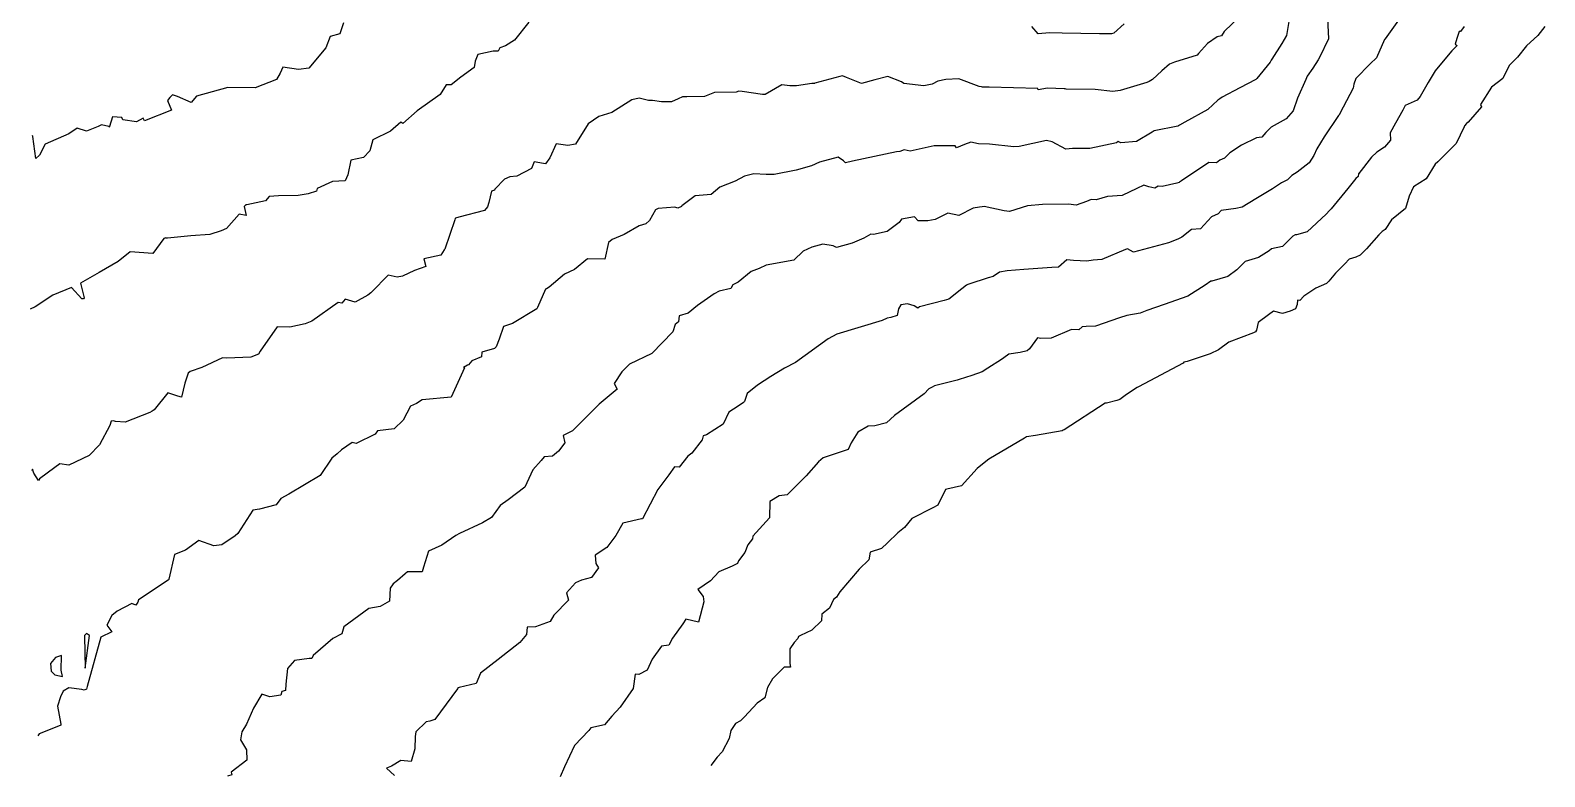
# Model space of a CAD drawing. Header units: inches. Extents: x 1412000 to 4237944, y 4931095 to 14792305.
# Drawn here: x 2824000.8 to 2824163.2, y 9862192.2 to 9862272.3 of the extents above; entities that cross this region are included whole.
import ezdxf

# ---------------------------------------------------------------- set-up
doc = ezdxf.new("R2010")
doc.units = ezdxf.units.IN
doc.header["$MEASUREMENT"] = 0

msp = doc.modelspace()

# ---------------------------------------------------------------- linework, layer by layer
for points in [[(2824131.43, 9862274.7), (2824128.79, 9862272.16), (2824128.51, 9862271.7), (2824128.04, 9862271.6), (2824127.02, 9862270.86), (2824126.06, 9862269.81), (2824125.92, 9862269.62), (2824123.48, 9862268.88), (2824122.93, 9862268.64), (2824122.1, 9862267.92), (2824121.1, 9862267), (2824120.77, 9862266.8), (2824120.5, 9862266.67), (2824117.66, 9862265.81), (2824116.86, 9862265.73), (2824114.97, 9862265.94), (2824111.86, 9862265.97), (2824111.74, 9862265.99), (2824111.64, 9862266), (2824109.85, 9862266.08), (2824108.85, 9862265.91), (2824108.81, 9862266.03), (2824103.59, 9862266.18), (2824102.9, 9862266.2), (2824102.76, 9862266.22), (2824102.52, 9862266.24), (2824100.36, 9862267.06), (2824098.94, 9862266.99), (2824098.09, 9862266.81), (2824097.49, 9862266.49), (2824096.59, 9862266.32), (2824094.45, 9862266.57), (2824094.21, 9862266.77), (2824092.74, 9862267.33), (2824091.33, 9862266.96), (2824089.89, 9862266.57), (2824088.31, 9862267.22), (2824087.86, 9862267.39), (2824087.58, 9862267.34), (2824084.91, 9862266.61), (2824084.87, 9862266.57), (2824084.57, 9862266.59), (2824082.95, 9862266.33), (2824082.21, 9862266.31), (2824081.35, 9862266.43), (2824079.57, 9862265.41), (2824079.28, 9862265.39), (2824077.11, 9862265.72), (2824076.74, 9862265.76), (2824076.45, 9862265.64), (2824074.14, 9862265.61), (2824073.08, 9862265.17), (2824071.16, 9862265.14), (2824070.71, 9862265.14), (2824070.25, 9862264.92), (2824069.54, 9862264.6), (2824068.45, 9862264.61), (2824067.49, 9862264.77), (2824067.05, 9862264.76), (2824066.05, 9862265.02), (2824065.27, 9862264.81), (2824063.13, 9862263.46), (2824061.74, 9862263.03), (2824060.58, 9862262.26), (2824059.22, 9862260.07), (2824058.4, 9862259.92), (2824057.16, 9862260.1), (2824056.48, 9862258.61), (2824056.02, 9862257.96), (2824055.82, 9862258), (2824054.82, 9862258.17), (2824054.51, 9862257.47), (2824052.95, 9862256.63), (2824052.21, 9862256.55), (2824051.62, 9862256.3), (2824050.57, 9862255.23), (2824050.55, 9862255.12), (2824050.23, 9862255.03), (2824049.95, 9862253.8), (2824049.81, 9862253.36), (2824049.48, 9862252.97), (2824046.71, 9862252.23), (2824046.36, 9862252.12), (2824046.33, 9862252.1), (2824046.28, 9862251.95), (2824045.23, 9862248.81), (2824045.15, 9862248.72), (2824044.81, 9862248.18), (2824042.96, 9862247.76), (2824043.17, 9862246.94), (2824041.96, 9862246.52), (2824040.7, 9862245.9), (2824040.12, 9862245.79), (2824039.14, 9862246.02), (2824037.38, 9862244.22), (2824037.29, 9862244.14), (2824036.98, 9862243.89), (2824035.61, 9862243.14), (2824034.55, 9862243.46), (2824034.18, 9862243.02), (2824033.78, 9862243.09), (2824030.97, 9862241.07), (2824030.26, 9862240.79), (2824028.6, 9862240.46), (2824027.26, 9862240.49), (2824025.43, 9862237.88), (2824025.24, 9862237.53), (2824024.43, 9862237.24), (2824021.84, 9862237.11), (2824021.39, 9862237.15), (2824019.18, 9862236.12), (2824017.92, 9862235.68), (2824017.7, 9862235.5), (2824017.35, 9862234.43), (2824016.97, 9862232.94), (2824016.58, 9862233.05), (2824015.53, 9862233.41), (2824014.05, 9862231.56), (2824013.85, 9862231.42), (2824013.6, 9862231.28), (2824010.95, 9862230.25), (2824009.89, 9862230.32), (2824009.69, 9862230.38), (2824009.45, 9862230.36), (2824009.31, 9862229.9), (2824008.18, 9862227.81), (2824007.07, 9862226.69), (2824004.92, 9862225.65), (2824003.95, 9862225.77), (2824003.39, 9862225.39), (2824001.74, 9862224.19), (2824001.64, 9862224), (2824001.14, 9862224.8), (2824001.02, 9862225.23), (2824000.94, 9862225.03)], [(2824148.93, 9862275.37), (2824146.07, 9862271.36), (2824146.04, 9862271.32), (2824146.03, 9862271.32), (2824146.02, 9862271.31), (2824146.01, 9862271.29), (2824145.13, 9862269.34), (2824144.47, 9862268.69), (2824142.91, 9862267.1), (2824142.7, 9862266.49), (2824142.65, 9862266.09), (2824141.19, 9862263.36), (2824141.12, 9862263.18), (2824141.09, 9862263.17), (2824141.06, 9862263.13), (2824139.54, 9862260.85), (2824138.75, 9862259.58), (2824138.41, 9862258.86), (2824137.91, 9862258.07), (2824136.64, 9862257.05), (2824136.04, 9862256.71), (2824135.58, 9862256.26), (2824134.96, 9862255.94), (2824133.97, 9862255.29), (2824132.19, 9862254.22), (2824130.72, 9862253.31), (2824130.05, 9862253.18), (2824128.49, 9862252.97), (2824128.14, 9862252.61), (2824127.44, 9862252.27), (2824126.26, 9862250.98), (2824125.3, 9862250.92), (2824124.25, 9862250.11), (2824123.82, 9862249.87), (2824122.82, 9862249.49), (2824119.08, 9862248.5), (2824118.45, 9862248.83), (2824118.21, 9862248.78), (2824115.68, 9862247.7), (2824114.75, 9862247.63), (2824114.07, 9862247.51), (2824112.63, 9862247.58), (2824111.92, 9862247.67), (2824111.05, 9862246.87), (2824110.32, 9862246.83), (2824107.31, 9862246.64), (2824105.52, 9862246.5), (2824104.72, 9862246.35), (2824104.04, 9862245.87), (2824103.49, 9862245.75), (2824101.43, 9862245.04), (2824101.3, 9862245.01), (2824101.17, 9862244.94), (2824100.67, 9862244.55), (2824099.27, 9862243.44), (2824098.78, 9862243.3), (2824096.13, 9862242.62), (2824095.94, 9862242.47), (2824095.56, 9862242.72), (2824094.85, 9862242.96), (2824094.14, 9862242.84), (2824093.86, 9862242.4), (2824093.74, 9862241.68), (2824093.06, 9862241.47), (2824092.67, 9862241.41), (2824092.14, 9862241.16), (2824087.25, 9862239.71), (2824086.34, 9862239.19), (2824082.83, 9862236.66), (2824081.66, 9862236.04), (2824080.17, 9862235.17), (2824078.75, 9862234.23), (2824077.64, 9862233.33), (2824077.36, 9862232.48), (2824077.25, 9862232.37), (2824076.69, 9862231.98), (2824075.68, 9862231.31), (2824075.09, 9862230.04), (2824073.3, 9862228.9), (2824072.94, 9862228.79), (2824072.83, 9862228.35), (2824071.73, 9862226.92), (2824071.27, 9862226.62), (2824070.35, 9862225.43), (2824069.84, 9862225.47), (2824069.24, 9862224.61), (2824068.06, 9862223.04), (2824066.42, 9862219.88), (2824066.32, 9862219.87), (2824064.32, 9862219.43), (2824063.55, 9862218.1), (2824062.59, 9862216.83), (2824061.34, 9862216), (2824061.4, 9862215.11), (2824061.72, 9862214.63), (2824060.96, 9862213.58), (2824059.89, 9862213.31), (2824059.23, 9862213.04), (2824058.28, 9862211.94), (2824058.5, 9862211.18), (2824056.91, 9862209.57), (2824056.53, 9862208.89), (2824054.95, 9862208.32), (2824054.05, 9862208.28), (2824053.99, 9862207.47), (2824053.27, 9862206.62), (2824050.93, 9862204.8), (2824049.04, 9862203.33), (2824048.59, 9862202.24), (2824046.76, 9862201.79), (2824046.69, 9862201.76), (2824046.59, 9862201.69), (2824046.59, 9862201.66), (2824044.17, 9862198.37), (2824043.63, 9862198.19), (2824043.21, 9862198.1), (2824042.1, 9862197.04), (2824042.05, 9862196.55), (2824041.99, 9862195.22), (2824041.63, 9862193.86), (2824040.5, 9862193.95), (2824039.51, 9862193.36), (2824038.98, 9862193.16), (2824039.83, 9862192.36)], [(2824054.25, 9862273.15), (2824052.69, 9862271.24), (2824051.72, 9862270.6), (2824051.13, 9862270.41), (2824050.95, 9862270.06), (2824050.41, 9862270.04), (2824048.77, 9862269.68), (2824048.48, 9862268.97), (2824048.36, 9862268.3), (2824046.93, 9862267.25), (2824045.92, 9862266.43), (2824045.37, 9862266.44), (2824044.72, 9862265.4), (2824042.25, 9862263.65), (2824040.73, 9862262.27), (2824040.52, 9862262.43), (2824039.41, 9862261.46), (2824037.49, 9862260.54), (2824037.19, 9862259.36), (2824036.52, 9862258.65), (2824035.15, 9862258.36), (2824034.81, 9862256.79), (2824034.55, 9862256.14), (2824033.19, 9862256.08), (2824031.55, 9862255.3), (2824031.45, 9862255.04), (2824030.57, 9862254.75), (2824029.48, 9862254.55), (2824027.39, 9862254.52), (2824026.37, 9862254.44), (2824026.01, 9862253.98), (2824023.98, 9862253.56), (2824023.87, 9862253.57), (2824023.71, 9862253.38), (2824023.92, 9862252.43), (2824023.16, 9862252.57), (2824021.82, 9862251.04), (2824021.25, 9862250.78), (2824020.03, 9862250.37), (2824017.98, 9862250.23), (2824015.49, 9862250), (2824015.4, 9862250), (2824015.3, 9862249.98), (2824015.27, 9862250.01), (2824015.08, 9862249.96), (2824013.9, 9862248.34), (2824011.49, 9862248.54), (2824010.19, 9862247.49), (2824008.14, 9862246.29), (2824006.17, 9862245.15), (2824006.56, 9862243.6), (2824006.49, 9862243.5), (2824006.47, 9862243.48), (2824006.37, 9862243.48), (2824006.3, 9862243.5), (2824005.18, 9862244.68), (2824003.18, 9862243.89), (2824001.28, 9862242.63), (2824000.77, 9862242.38)], [(2824034.36, 9862273.07), (2824033.97, 9862271.89), (2824032.93, 9862271.61), (2824032.48, 9862270.4), (2824030.63, 9862268.22), (2824029.52, 9862268.07), (2824027.85, 9862268.33), (2824027.55, 9862267.7), (2824027.16, 9862267.01), (2824024.9, 9862266.11), (2824021.97, 9862266.14), (2824018.61, 9862265.23), (2824018.01, 9862264.55), (2824016.55, 9862265.2), (2824016.03, 9862265.35), (2824015.75, 9862265.08), (2824015.49, 9862264.75), (2824015.91, 9862263.71), (2824013.03, 9862262.58), (2824012.86, 9862262.87), (2824012.17, 9862262.46), (2824010.71, 9862262.69), (2824010.57, 9862262.93), (2824009.58, 9862263), (2824009.26, 9862261.98), (2824009.26, 9862261.94), (2824009.23, 9862261.91), (2824009.21, 9862261.95), (2824008.4, 9862262.13), (2824008.04, 9862261.97), (2824006.8, 9862261.47), (2824005.79, 9862261.79), (2824004.89, 9862261.17), (2824002.37, 9862260.07), (2824001.76, 9862258.9), (2824001.38, 9862258.52), (2824001.06, 9862260.89), (2824000.99, 9862261)], [(2824135.74, 9862273.24), (2824135.5, 9862271.74), (2824135, 9862270.86), (2824133.91, 9862269.2), (2824133.83, 9862269.09), (2824133.74, 9862268.88), (2824132.31, 9862267.12), (2824132.21, 9862267.01), (2824130.48, 9862266.11), (2824128.57, 9862265.12), (2824128.32, 9862264.92), (2824128.11, 9862264.78), (2824127.03, 9862263.78), (2824124.59, 9862262.42), (2824124, 9862262.12), (2824123.9, 9862262.05), (2824123.83, 9862262), (2824121.3, 9862261.49), (2824121.08, 9862261.37), (2824119.38, 9862260.36), (2824117.71, 9862260.22), (2824117.43, 9862260.36), (2824117.27, 9862260.23), (2824114.41, 9862259.61), (2824112.53, 9862259.59), (2824111.81, 9862259.55), (2824110.37, 9862260.32), (2824109.76, 9862260.46), (2824106.81, 9862259.82), (2824106.23, 9862259.8), (2824103.63, 9862260.08), (2824102.44, 9862260.12), (2824101.64, 9862260.29), (2824100.96, 9862260.02), (2824100.09, 9862259.69), (2824099.94, 9862259.9), (2824097.71, 9862259.9), (2824097.69, 9862259.89), (2824095.14, 9862259.33), (2824094.5, 9862259.46), (2824094.02, 9862259.29), (2824093.65, 9862259.26), (2824088.95, 9862258.24), (2824088.2, 9862258.07), (2824087.99, 9862258.3), (2824087.42, 9862258.66), (2824085.42, 9862258.14), (2824084.55, 9862257.76), (2824082.89, 9862257.29), (2824080.53, 9862256.83), (2824079.7, 9862256.81), (2824078.37, 9862256.9), (2824077.36, 9862256.65), (2824076.36, 9862256.1), (2824074.7, 9862255.45), (2824073.78, 9862254.69), (2824072.08, 9862254.53), (2824070.65, 9862253.46), (2824070.6, 9862253.39), (2824070.21, 9862253.2), (2824069.9, 9862253.33), (2824068.1, 9862253.16), (2824067.82, 9862253.03), (2824067.16, 9862251.88), (2824066.78, 9862251.51), (2824066.07, 9862251.3), (2824064.46, 9862250.38), (2824063.18, 9862249.86), (2824062.78, 9862249.51), (2824062.38, 9862247.72), (2824060.52, 9862247.76), (2824059.13, 9862246.62), (2824058.06, 9862246.11), (2824056.42, 9862244.74), (2824056.13, 9862244.54), (2824056.01, 9862244.53), (2824055.16, 9862242.56), (2824055.1, 9862242.42), (2824052.48, 9862240.85), (2824051.52, 9862240.5), (2824051.05, 9862239.14), (2824050.73, 9862238.32), (2824050.56, 9862238.16), (2824049.21, 9862237.75), (2824049.15, 9862237.25), (2824048.12, 9862236.85), (2824047.77, 9862236.39), (2824047.64, 9862236.38), (2824047.22, 9862236.13), (2824047.35, 9862236.09), (2824045.89, 9862232.95), (2824042.8, 9862232.65), (2824042.17, 9862232.26), (2824041.53, 9862231.98), (2824040.77, 9862230.46), (2824039.8, 9862229.53), (2824038.01, 9862229.32), (2824037.77, 9862228.98), (2824035.71, 9862227.98), (2824035.28, 9862228.07), (2824034.15, 9862227.3), (2824033.68, 9862226.86), (2824033.1, 9862226.39), (2824031.87, 9862224.53), (2824028.49, 9862222.53), (2824027.63, 9862222.07), (2824027.15, 9862221.39), (2824025.36, 9862220.94), (2824024.65, 9862220.83), (2824023.04, 9862218.32), (2824022.74, 9862218.07), (2824021.32, 9862217.1), (2824020.45, 9862216.99), (2824018.84, 9862217.57), (2824017.41, 9862216.51), (2824016.24, 9862216.05), (2824015.62, 9862213.41), (2824015.64, 9862213.37), (2824015.57, 9862213.31), (2824015.57, 9862213.3), (2824015.55, 9862213.3), (2824012.37, 9862211.19), (2824012.31, 9862210.96), (2824012.08, 9862210.62), (2824011.66, 9862210.8), (2824010.08, 9862209.98), (2824009.5, 9862209.53), (2824008.97, 9862208.48), (2824009.52, 9862207.77), (2824008.34, 9862207.21), (2824006.87, 9862201.92), (2824006.79, 9862201.63), (2824006.54, 9862201.5), (2824006.28, 9862201.58), (2824004.9, 9862201.75), (2824004.31, 9862201.39), (2824004.01, 9862200.78), (2824003.68, 9862199.81), (2824004.04, 9862197.86), (2824004.05, 9862197.78), (2824004.03, 9862197.74), (2824003.97, 9862197.71), (2824001.71, 9862196.81), (2824001.59, 9862196.6)], [(2824139.86, 9862274.25), (2824140, 9862271.35), (2824139.02, 9862269.38), (2824138.89, 9862269.12), (2824138.3, 9862268.23), (2824137.69, 9862267.35), (2824137.55, 9862267), (2824136.68, 9862265.01), (2824136.2, 9862263.63), (2824135.46, 9862262.79), (2824133.84, 9862261.89), (2824133.28, 9862261.32), (2824132.85, 9862260.83), (2824132.27, 9862260.75), (2824130.67, 9862259.95), (2824129.42, 9862259.13), (2824128.83, 9862258.58), (2824128.35, 9862258.37), (2824127.98, 9862258.08), (2824127.14, 9862258.1), (2824124.24, 9862256.15), (2824124.01, 9862255.99), (2824123.98, 9862255.95), (2824123.73, 9862255.88), (2824122.16, 9862255.52), (2824121.71, 9862255.57), (2824121.38, 9862255.35), (2824120.71, 9862255.49), (2824120.17, 9862255.66), (2824119.44, 9862255.32), (2824117.85, 9862254.57), (2824116.28, 9862254.44), (2824115.08, 9862254.1), (2824114.52, 9862254.14), (2824114.04, 9862253.91), (2824112.93, 9862253.54), (2824112.09, 9862253.63), (2824109.3, 9862253.6), (2824107.71, 9862253.44), (2824105.77, 9862252.85), (2824105.2, 9862252.91), (2824103.05, 9862253.38), (2824102.85, 9862253.34), (2824102.57, 9862253.33), (2824101.88, 9862253.21), (2824100.36, 9862252.43), (2824099.17, 9862252.66), (2824097.8, 9862251.98), (2824097.03, 9862251.84), (2824096, 9862251.84), (2824095.59, 9862252.26), (2824094.18, 9862252.01), (2824093.94, 9862251.67), (2824092.65, 9862250.72), (2824091.2, 9862250.37), (2824090.92, 9862250.41), (2824090.17, 9862249.98), (2824088.92, 9862249.46), (2824087.23, 9862249), (2824086.86, 9862249.15), (2824085.77, 9862249.33), (2824084.59, 9862249.02), (2824083.64, 9862248.61), (2824082.65, 9862247.63), (2824079.68, 9862247.11), (2824078.95, 9862246.75), (2824078.07, 9862246.43), (2824076.68, 9862245.26), (2824076.12, 9862244.97), (2824075.88, 9862244.6), (2824074.66, 9862244.32), (2824074.12, 9862244.03), (2824072.31, 9862242.78), (2824071.33, 9862241.94), (2824070.36, 9862241.66), (2824070.3, 9862241), (2824069.92, 9862240.72), (2824069.66, 9862239.96), (2824067.44, 9862237.62), (2824065.02, 9862236.49), (2824064.2, 9862235.67), (2824063.38, 9862234.39), (2824063.7, 9862233.79), (2824061.78, 9862232.18), (2824060.44, 9862230.87), (2824058.93, 9862229.34), (2824057.92, 9862228.82), (2824058.1, 9862228.05), (2824057.41, 9862227.14), (2824056.78, 9862226.61), (2824055.87, 9862226.53), (2824055.56, 9862226.16), (2824054.67, 9862225.13), (2824053.79, 9862223.3), (2824052.02, 9862221.94), (2824051.17, 9862221.3), (2824050.23, 9862220.03), (2824049.25, 9862219.44), (2824046.81, 9862218.3), (2824046.42, 9862218.09), (2824044.89, 9862217.06), (2824043.48, 9862216.42), (2824042.92, 9862214.7), (2824042.81, 9862214.21), (2824041.22, 9862214.19), (2824040.98, 9862214), (2824040.15, 9862213.28), (2824039.7, 9862212.9), (2824039.35, 9862212.45), (2824039.3, 9862211.04), (2824038.28, 9862210.5), (2824037.09, 9862210.27), (2824034.39, 9862208.29), (2824034.18, 9862207.57), (2824033.22, 9862207.07), (2824031.11, 9862205.23), (2824030.95, 9862204.9), (2824030.67, 9862204.92), (2824029.1, 9862204.68), (2824028.36, 9862203.85), (2824028.18, 9862202.17), (2824028.13, 9862201.46), (2824027.74, 9862201.37), (2824027.65, 9862200.99), (2824026.47, 9862200.79), (2824025.59, 9862201.09), (2824024.69, 9862199.59), (2824023.94, 9862197.85), (2824023.46, 9862197.06), (2824023.3, 9862196.19), (2824023.95, 9862195.11), (2824023.98, 9862193.99), (2824022.32, 9862192.7), (2824022.4, 9862192.43), (2824021.93, 9862192.28)], [(2824154.52, 9862272.69), (2824154.14, 9862272.17), (2824154.01, 9862272.17), (2824153.75, 9862271.42), (2824153.56, 9862270.78), (2824153.77, 9862270.65), (2824153.21, 9862270.09), (2824152.1, 9862268.76), (2824151.44, 9862267.92), (2824150.69, 9862266.67), (2824149.83, 9862265.2), (2824149.49, 9862264.78), (2824148.21, 9862264.2), (2824147.97, 9862263.71), (2824147.16, 9862262.32), (2824146.6, 9862261.3), (2824146.63, 9862260.5), (2824145.99, 9862259.74), (2824145.16, 9862259.23), (2824144.6, 9862258.67), (2824143.23, 9862256.93), (2824143.22, 9862256.91), (2824143.2, 9862256.88), (2824143.18, 9862256.59), (2824142.93, 9862256.38), (2824142.05, 9862255.3), (2824140.29, 9862253.15), (2824140.08, 9862252.96), (2824139.73, 9862252.56), (2824137.69, 9862250.67), (2824136.57, 9862250.36), (2824136.43, 9862250.36), (2824136.18, 9862250.19), (2824135.05, 9862249.1), (2824133.88, 9862248.85), (2824133.61, 9862248.62), (2824132.49, 9862247.93), (2824131.06, 9862247.49), (2824130.16, 9862246.58), (2824129.2, 9862245.89), (2824127.48, 9862245.39), (2824127.38, 9862245.36), (2824126.75, 9862244.96), (2824124.89, 9862243.76), (2824122.37, 9862242.89), (2824120.51, 9862242.23), (2824119.78, 9862241.95), (2824118.36, 9862241.71), (2824117.59, 9862241.43), (2824114.99, 9862240.55), (2824114.01, 9862240.5), (2824113.58, 9862240.48), (2824113.2, 9862240.17), (2824112.44, 9862240.21), (2824110.25, 9862239.25), (2824109.15, 9862239.23), (2824108.79, 9862239.3), (2824107.94, 9862238.11), (2824107.67, 9862237.91), (2824106.93, 9862237.72), (2824105.71, 9862237.55), (2824105.55, 9862237.44), (2824104.91, 9862236.98), (2824103.47, 9862236.03), (2824102.84, 9862235.65), (2824101.75, 9862235.25), (2824100.38, 9862234.84), (2824100.17, 9862234.77), (2824097.75, 9862234.15), (2824097.48, 9862234.01), (2824097.13, 9862233.84), (2824096.62, 9862233.31), (2824093.46, 9862230.97), (2824092.6, 9862230.17), (2824091.34, 9862229.86), (2824090.61, 9862229.81), (2824089.53, 9862229.18), (2824088.81, 9862228.04), (2824088.49, 9862227.31), (2824085.81, 9862226.44), (2824085.28, 9862226), (2824083.96, 9862224.5), (2824081.92, 9862222.47), (2824081.09, 9862222.37), (2824080.07, 9862221.73), (2824080.03, 9862219.98), (2824078.24, 9862218.04), (2824078.23, 9862217.75), (2824077.7, 9862217.09), (2824077.38, 9862216.28), (2824076.7, 9862215.38), (2824076.62, 9862215.1), (2824076.03, 9862214.8), (2824074.6, 9862214.19), (2824073.73, 9862213.23), (2824072.37, 9862212.29), (2824072.93, 9862211.56), (2824073, 9862210.97), (2824072.43, 9862208.8), (2824071.08, 9862209.12), (2824070.75, 9862208.61), (2824069.64, 9862207.08), (2824069.24, 9862206.32), (2824068.47, 9862206.22), (2824067.45, 9862204.83), (2824066.94, 9862203.66), (2824066.02, 9862203.19), (2824065.63, 9862203.21), (2824065.43, 9862201.68), (2824064.02, 9862199.68), (2824063.12, 9862198.71), (2824062.34, 9862197.79), (2824060.87, 9862197.47), (2824060.67, 9862197.18), (2824059.12, 9862195.57), (2824058.07, 9862193.28), (2824057.59, 9862192.23)], [(2824163.17, 9862272.69), (2824162.45, 9862271.73), (2824161.21, 9862270.63), (2824160.26, 9862269.41), (2824159.37, 9862268.52), (2824158.69, 9862267.12), (2824157.48, 9862266.2), (2824156.28, 9862264.34), (2824156.39, 9862264.07), (2824154.98, 9862262.44), (2824154.79, 9862262.3), (2824154.58, 9862262.05), (2824154.54, 9862261.94), (2824153.67, 9862260.14), (2824151.79, 9862258.26), (2824151.71, 9862258.16), (2824151.44, 9862257.93), (2824150.47, 9862256.34), (2824149.1, 9862255.5), (2824148.63, 9862254.5), (2824148.26, 9862253.18), (2824146.76, 9862251.96), (2824146.08, 9862250.92), (2824145.75, 9862250.69), (2824145.39, 9862250.33), (2824144.08, 9862248.83), (2824143.39, 9862248.15), (2824142.91, 9862247.96), (2824142.19, 9862247.74), (2824141.73, 9862247.25), (2824140.75, 9862246.25), (2824140.03, 9862245.37), (2824139.78, 9862245.11), (2824138.64, 9862244.64), (2824137.33, 9862243.77), (2824136.9, 9862243.32), (2824136.66, 9862243.33), (2824136.62, 9862242.88), (2824136.44, 9862242.42), (2824135.89, 9862242.15), (2824135.05, 9862241.92), (2824134.1, 9862242.17), (2824133.55, 9862241.75), (2824132.43, 9862240.94), (2824132.26, 9862240.13), (2824132.16, 9862239.93), (2824131.96, 9862239.83), (2824129.3, 9862238.83), (2824128.18, 9862238), (2824127.29, 9862237.6), (2824124.83, 9862236.77), (2824124.48, 9862236.68), (2824124.42, 9862236.59), (2824119.62, 9862234.06), (2824119.48, 9862233.97), (2824118.33, 9862233.23), (2824117.62, 9862232.69), (2824117.28, 9862232.58), (2824116.19, 9862232.3), (2824116.05, 9862232.31), (2824111.64, 9862229.44), (2824111.53, 9862229.38), (2824111.42, 9862229.31), (2824108.56, 9862228.82), (2824107.6, 9862228.67), (2824107.38, 9862228.54), (2824103.58, 9862226.3), (2824102.69, 9862225.59), (2824102.32, 9862225.3), (2824100.63, 9862223.42), (2824099.06, 9862223.08), (2824098.92, 9862223.02), (2824098.09, 9862221.34), (2824097.56, 9862221.05), (2824095.32, 9862219.92), (2824094.51, 9862218.96), (2824093.8, 9862218.37), (2824092.68, 9862217.33), (2824092.05, 9862216.69), (2824090.84, 9862216.32), (2824090.69, 9862215.49), (2824089.65, 9862214.49), (2824087.58, 9862212.04), (2824087.21, 9862211.5), (2824086.9, 9862211.25), (2824086.46, 9862210.32), (2824085.64, 9862209.66), (2824085.6, 9862208.95), (2824084.57, 9862207.95), (2824083.36, 9862207.37), (2824083.15, 9862207.27), (2824083.08, 9862207.04), (2824082.67, 9862206.63), (2824082.21, 9862205.94), (2824082.21, 9862204.38), (2824082.28, 9862203.97), (2824081.62, 9862203.96), (2824080.36, 9862202.73), (2824079.81, 9862201.81), (2824079.55, 9862200.68), (2824078.72, 9862200.1), (2824077.37, 9862198.65), (2824076.93, 9862198.23), (2824076.4, 9862197.95), (2824075.91, 9862197.18), (2824075.71, 9862196.31), (2824074.95, 9862194.91), (2824074.43, 9862194.34), (2824073.75, 9862193.44)], [(2824118.09, 9862272.96), (2824116.96, 9862271.96), (2824116.71, 9862271.92), (2824116.68, 9862271.92), (2824115.44, 9862271.91), (2824111.41, 9862271.97), (2824110.06, 9862272), (2824108.84, 9862271.91), (2824108.19, 9862272.68)], [(2824006.59, 9862207.38), (2824006.6, 9862207.25), (2824006.67, 9862203.87), (2824007.11, 9862207.36), (2824006.79, 9862207.59), (2824006.59, 9862207.38)], [(2824002.95, 9862204.36), (2824003.02, 9862203.55), (2824003.39, 9862203.16), (2824004.22, 9862202.97), (2824004.08, 9862203.65), (2824004.1, 9862205.23), (2824003.47, 9862205.03), (2824002.95, 9862204.36)]]:
    msp.add_lwpolyline(points)

doc.saveas('drawing.dxf')
